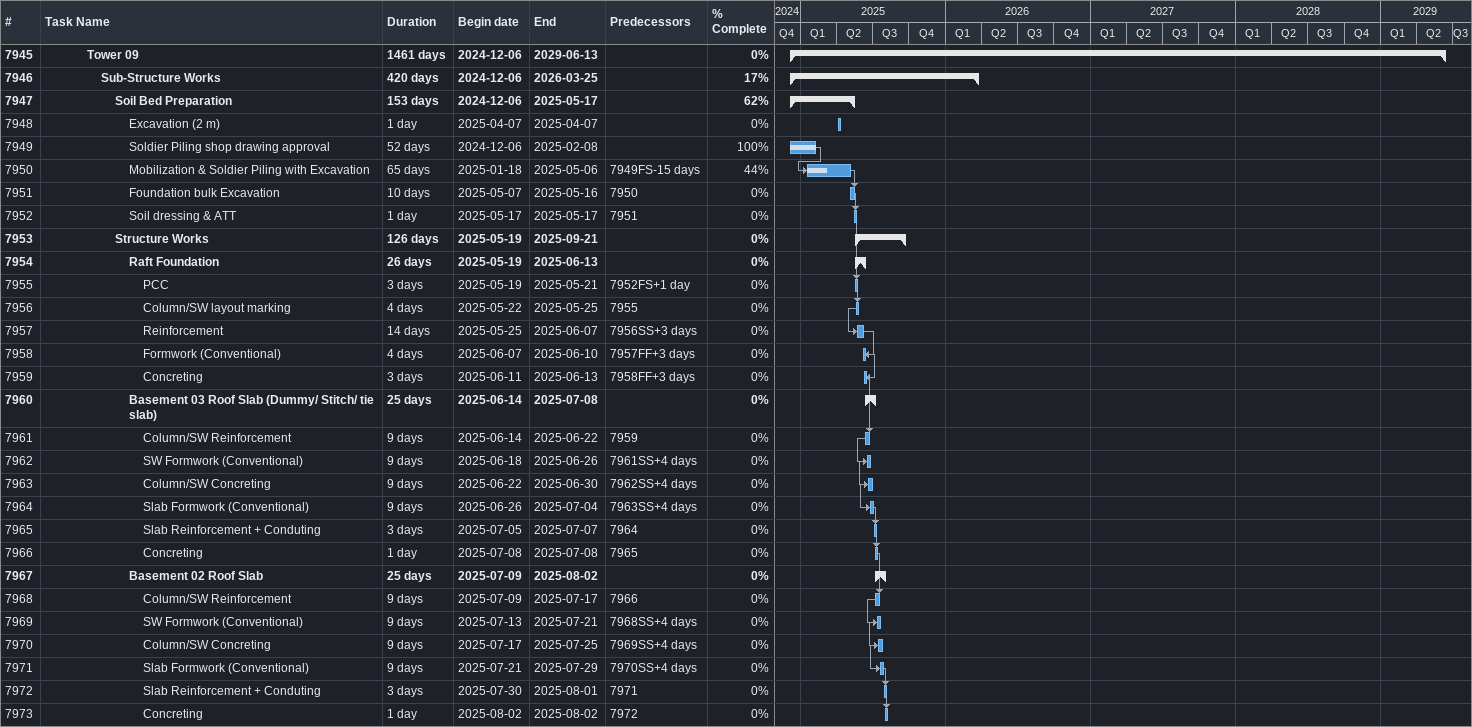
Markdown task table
| ID | Level | Task | Duration | Start | Finish | Predecessors | % complete |
|---|---|---|---|---|---|---|---|
| 7945 | 4 | **Tower 09** | 1461d | 2024-12-06 | 2029-06-13 |  | 0 |
| 7946 | 5 | **Sub-Structure Works** | 420d | 2024-12-06 | 2026-03-25 |  | 17 |
| 7947 | 6 | **Soil Bed Preparation** | 153d | 2024-12-06 | 2025-05-17 |  | 62 |
| 7948 | 7 | Excavation (2 m) | 1d | 2025-04-07 | 2025-04-07 |  | 0 |
| 7949 | 7 | Soldier Piling shop drawing approval | 52d | 2024-12-06 | 2025-02-08 |  | 100 |
| 7950 | 7 | Mobilization & Soldier Piling with Excavation | 65d | 2025-01-18 | 2025-05-06 | 7949FS-15d | 44 |
| 7951 | 7 | Foundation bulk Excavation | 10d | 2025-05-07 | 2025-05-16 | 7950 | 0 |
| 7952 | 7 | Soil dressing & ATT | 1d | 2025-05-17 | 2025-05-17 | 7951 | 0 |
| 7953 | 6 | **Structure Works** | 126d | 2025-05-19 | 2025-09-21 |  | 0 |
| 7954 | 7 | **Raft Foundation** | 26d | 2025-05-19 | 2025-06-13 |  | 0 |
| 7955 | 8 | PCC | 3d | 2025-05-19 | 2025-05-21 | 7952FS+1d | 0 |
| 7956 | 8 | Column/SW layout marking | 4d | 2025-05-22 | 2025-05-25 | 7955 | 0 |
| 7957 | 8 | Reinforcement | 14d | 2025-05-25 | 2025-06-07 | 7956SS+3d | 0 |
| 7958 | 8 | Formwork (Conventional) | 4d | 2025-06-07 | 2025-06-10 | 7957FF+3d | 0 |
| 7959 | 8 | Concreting | 3d | 2025-06-11 | 2025-06-13 | 7958FF+3d | 0 |
| 7960 | 7 | **Basement 03 Roof Slab (Dummy/ Stitch/ tie slab)** | 25d | 2025-06-14 | 2025-07-08 |  | 0 |
| 7961 | 8 | Column/SW Reinforcement | 9d | 2025-06-14 | 2025-06-22 | 7959 | 0 |
| 7962 | 8 | SW Formwork (Conventional) | 9d | 2025-06-18 | 2025-06-26 | 7961SS+4d | 0 |
| 7963 | 8 | Column/SW Concreting | 9d | 2025-06-22 | 2025-06-30 | 7962SS+4d | 0 |
| 7964 | 8 | Slab Formwork (Conventional) | 9d | 2025-06-26 | 2025-07-04 | 7963SS+4d | 0 |
| 7965 | 8 | Slab Reinforcement + Conduting | 3d | 2025-07-05 | 2025-07-07 | 7964 | 0 |
| 7966 | 8 | Concreting | 1d | 2025-07-08 | 2025-07-08 | 7965 | 0 |
| 7967 | 7 | **Basement 02 Roof Slab** | 25d | 2025-07-09 | 2025-08-02 |  | 0 |
| 7968 | 8 | Column/SW Reinforcement | 9d | 2025-07-09 | 2025-07-17 | 7966 | 0 |
| 7969 | 8 | SW Formwork (Conventional) | 9d | 2025-07-13 | 2025-07-21 | 7968SS+4d | 0 |
| 7970 | 8 | Column/SW Concreting | 9d | 2025-07-17 | 2025-07-25 | 7969SS+4d | 0 |
| 7971 | 8 | Slab Formwork (Conventional) | 9d | 2025-07-21 | 2025-07-29 | 7970SS+4d | 0 |
| 7972 | 8 | Slab Reinforcement + Conduting | 3d | 2025-07-30 | 2025-08-01 | 7971 | 0 |
| 7973 | 8 | Concreting | 1d | 2025-08-02 | 2025-08-02 | 7972 | 0 |
